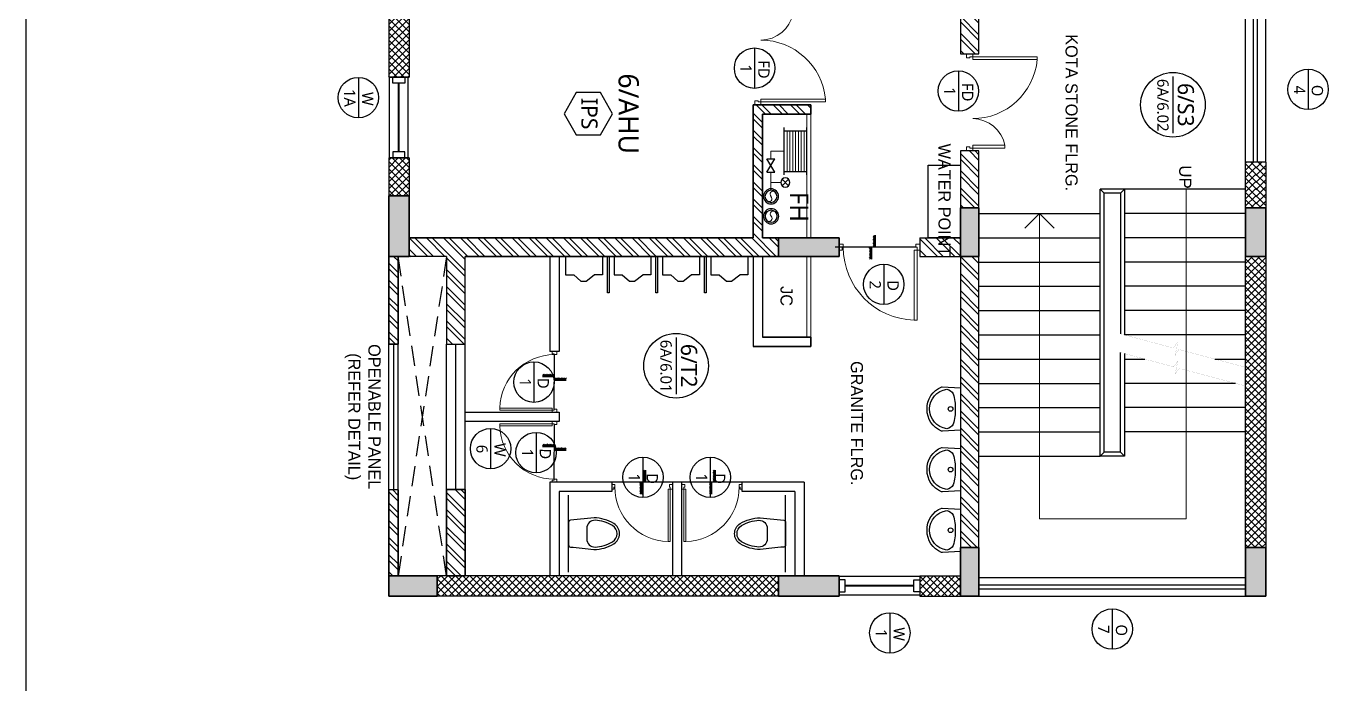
# Model space of a CAD drawing. Header units: millimetres. Extents: x -1127141 to 1597693, y -1835560 to -399335.
# Drawn here: x 1127190 to 1143341, y -542725 to -534591 of the extents above; entities that cross this region are included whole.
import ezdxf
from ezdxf.enums import TextEntityAlignment as Align

# ---------------------------------------------------------------- set-up
doc = ezdxf.new("R2010")
doc.units = ezdxf.units.MM
doc.header["$MEASUREMENT"] = 0
doc.linetypes.add('ACAD_ISO05W100', pattern=[36, 24, -3, 0, -3, 0, -3, 0, -3])
doc.linetypes.add('HIDDEN', pattern=[0.375, 0.25, -0.125])
for name, color, linetype in [('A-Anno Tags', 6, 'Continuous'), ('A-Elevation', 4, 'Continuous'), ('A-Sanitory', 181, 'Continuous'), ('A-Steps', 3, 'Continuous'), ('A-Wall Patt', 8, 'Continuous'), ('A-Window', 4, 'Continuous'), ('Anno_Frames', 7, 'Continuous'), ('Anno_Labels', 7, 'Continuous'), ('COLUMN', 5, 'Continuous'), ('elel', 6, 'Continuous'), ('S-Conc Patt', 9, 'Continuous')]:
    doc.layers.add(name, color=color, linetype=linetype)
for name, color, linetype, lineweight in [('A-Detail Lines', 8, 'Continuous', 25), ('A-Door', 4, 'Continuous', 9), ('A-Wall Sec', 1, 'Continuous', 30), ('A-WIN', 5, 'Continuous', 25), ('Ann_TitleBlock 2', 5, 'Continuous', 25), ('Anno_Tittleblock', 5, 'Continuous', 13), ('column hatch', 12, 'Continuous', 5), ('S-Concrete', 40, 'Continuous', 30), ('STAIR', 3, 'Continuous', 9), ('text', 7, 'Continuous', 9), ('Wall HATCH', 8, 'Continuous', 15)]:
    doc.layers.add(name, color=color, linetype=linetype, lineweight=lineweight)
doc.styles.add('IIITD @ 100', font='trebuc.ttf', dxfattribs={"height": 210})
doc.styles.get("Standard").update_dxf_attribs({"font": 'trebuc.ttf'})
doc.styles.add('TITLE', font='swissel.ttf', dxfattribs={"height": 4.3})

# ---------------------------------------------------------------- blocks, each defined once
blk = doc.blocks.new('*U29')
at = {"layer": 'A-Anno Tags'}
blk.add_lwpolyline([(-250, 0), (250, 0)], dxfattribs=at)
blk.add_circle((0, 0), 250, dxfattribs=at)
at = {"layer": 'Anno_Frames', "color": 7}
for tag, rotation, p in [('ENTITY', 359.7608, (15, 185)), ('ENTITYNO', 0.1757, (4, -36))]:
    blk.add_attdef(tag, text='', height=140, rotation=rotation, dxfattribs=at).set_placement(p, align=Align.TOP_CENTER)
blk = doc.blocks.new('Room Tag with Finish')
blk.add_lwpolyline([(0, 0), (-2.6, -1.5), (-2.6, -4.5), (0, -6), (2.6, -4.5), (2.6, -1.5)], close=True)
at = {"layer": 'Anno_Frames'}
blk.add_attdef('ROOM_NAME', text='', height=2.5, dxfattribs=at).set_placement((0, 0), align=Align.BOTTOM_CENTER)
blk.add_attdef('FF', text='', height=2, dxfattribs=at).set_placement((0, -1.85), align=Align.TOP_CENTER)
blk = doc.blocks.new('Toil Hostel1')
at = {"color": 0, "linetype": 'ByBlock'}
blk.add_lwpolyline([(115, -427), (115, 523)], dxfattribs=at)
for points in [[(430, 243), (137, 213, 0.384412), (115, 188), (115, -92, 0.383904), (137, -117, 0.001434), (429, -147, 0.140641), (675, -77, 0.259738), (745, 48, 0.259738), (675, 173, 0.139471)], [(340, 113), (340, -17, 0.422961), (443, -117, 0.13189), (659, -52, 0.259738), (715, 48, 0.259738), (659, 148, 0.13189), (443, 213, 0.422961)]]:
    blk.add_lwpolyline(points, format="xyb", close=True, dxfattribs=at)
blk.add_arc((431, -122), 25, 264.2811, 270.16, dxfattribs=at)
blk = doc.blocks.new('Door 1200')
at = {"layer": 'A-Door', "color": 5, "lineweight": 18}
for p, q in [((524084, 16182), (524084, 16132)), ((524084, 16182), (524159, 16182)), ((524159, 16182), (524159, 16147)), ((524084, 16132), (524124, 16132)), ((524124, 16147), (524124, 16132)), ((524159, 16147), (524124, 16147)), ((524159, 16147), (524557, 16147)), ((524159, 16112), (524159, 16147)), ((524159, 16112), (524557, 16112)), ((524557, 16147), (524557, 16112)), ((524084, 15032), (524124, 15032)), ((524084, 14982), (524084, 15032)), ((524124, 15017), (524124, 15032)), ((524159, 15052), (524159, 15017)), ((524159, 15052), (524958, 15052)), ((524958, 15017), (524958, 15052)), ((524084, 14982), (524159, 14982)), ((524159, 15017), (524124, 15017)), ((524159, 14982), (524159, 15017)), ((524159, 15017), (524958, 15017))]:
    blk.add_line(p, q, dxfattribs=at)
at = {"layer": 'A-Door', "lineweight": 18}
for centre, radius, start, end in [((524155, 16193), 411, 270.5695, 348.692), ((524157, 14978), 804, 5.3147, 89.8716)]:
    blk.add_arc(centre, radius, start, end, dxfattribs=at)
blk = doc.blocks.new('ABL_Door_S - 1000 x 2100-11-3 Second Floor Lvl')
at = {"layer": 'A-Door', "color": 5}
for p, q in [((-500, 38), (-450, 38)), ((-500, -38), (-500, 38)), ((-450, 38), (-450, -3)), ((450, 38), (450, -3)), ((500, 38), (450, 38)), ((500, -38), (500, 38)), ((-500, -38), (-465, -38)), ((-465, -3), (-450, -3)), ((-465, -38), (-465, -3)), ((-430, -38), (-465, -38)), ((465, -3), (450, -3)), ((465, -38), (465, -3)), ((500, -38), (465, -38))]:
    blk.add_line(p, q, dxfattribs=at)
at = {"layer": 'A-Door', "color": 5, "lineweight": 18}
for p, q in [((-465, -38), (-465, -903)), ((-430, -38), (-430, -903)), ((-430, -903), (-465, -903))]:
    blk.add_line(p, q, dxfattribs=at)
at = {"layer": 'A-Door'}
blk.add_arc((-450, -2), 900, 271.2981, 359.9894, dxfattribs=at)
blk = doc.blocks.new('Win 1250')
at = {"layer": 'A-Window', "color": 2, "lineweight": 40}
blk.add_line((510529, 21610), (511379, 21610), dxfattribs=at)
at = {"layer": 'A-Window'}
for points in [[(510454, 21725), (511454, 21725)], [(510454, 21535), (510529, 21535), (510529, 21685), (510454, 21685)], [(511454, 21535), (511379, 21535), (511379, 21685), (511454, 21685)], [(510454, 21495), (511454, 21495)]]:
    blk.add_lwpolyline(points, dxfattribs=at)
blk = doc.blocks.new('basin13_pl')
for points in [[(-412, -2, -0.32431), (-229, 275, -0.074195), (-226, 276), (0, 262), (0, -262), (-223, -275, -0.082611), (-232, -273, -0.313325), (-412, -2)], [(-382, 1, -0.373947), (-169, 245, -0.252869), (-89, 186, -0.078211), (-63, 1, -0.070813), (-89, -186, -0.2542), (-169, -244, -0.371653), (-382, 1)]]:
    blk.add_lwpolyline(points, format="xyb", close=True)
at = {"lineweight": -2}
blk.add_circle((-122, 1), 28.8, dxfattribs=at)
blk = doc.blocks.new('Door Tag')
blk.add_line((-3.5, 0), (3.5, 0))
blk.add_circle((0, 0), 4)
blk.add_attdef('DW_NAME', text='', height=2).set_placement((0, 0), align=Align.BOTTOM_CENTER)
blk.add_attdef('SHEET_NO', text='', height=1.4).set_placement((0.05, -0.54), align=Align.TOP_CENTER)
blk = doc.blocks.new('staircase 1 int')
at = {"layer": 'A-Elevation'}
for p, q in [((1232432, -34455), (1234232, -34455)), ((1232432, -34455), (1232432, -34755)), ((1232482, -34505), (1232432, -34455)), ((1232482, -34505), (1234219, -34505)), ((1232482, -34505), (1232482, -34705)), ((1235682, -34505), (1234450, -34505)), ((1234464, -34455), (1235732, -34455)), ((1235682, -34505), (1235732, -34455)), ((1235682, -34505), (1235682, -34705)), ((1235732, -34455), (1235732, -34755)), ((1232482, -34705), (1232432, -34755)), ((1235682, -34705), (1232482, -34705)), ((1235682, -34705), (1235732, -34755)), ((1235732, -34755), (1232432, -34755))]:
    blk.add_line(p, q, dxfattribs=at)
at = {"layer": 'A-Steps'}
for p, q in [((1232432, -32955), (1232432, -34455)), ((1232732, -32955), (1232732, -34455)), ((1233032, -32955), (1233032, -34455)), ((1233332, -32955), (1233332, -34455)), ((1233632, -32955), (1233632, -34455)), ((1233932, -32955), (1233932, -34455)), ((1234232, -32955), (1234232, -34455)), ((1234532, -33336), (1234532, -32955)), ((1234832, -33079), (1234832, -34455)), ((1235132, -32955), (1235132, -34455)), ((1235432, -32955), (1235432, -34455)), ((1234532, -34455), (1234532, -34202)), ((1234832, -34282), (1234832, -34455)), ((1232732, -36255), (1232732, -34755)), ((1233032, -36255), (1233032, -34755)), ((1233332, -36255), (1233332, -34755)), ((1233632, -36255), (1233632, -34755)), ((1233932, -36255), (1233932, -34755)), ((1234232, -36255), (1234232, -34755)), ((1234532, -36255), (1234532, -34755)), ((1234832, -36255), (1234832, -34755)), ((1235132, -36255), (1235132, -34755)), ((1235432, -36255), (1235432, -34755)), ((1235732, -36255), (1235732, -34755))]:
    blk.add_line(p, q, dxfattribs=at)
at = {"layer": 'STAIR', "color": 5, "const_width": 1}
for points in [[(1234660, -32855), (1234414, -33779), (1234486, -33828), (1234316, -33791), (1234396, -33846), (1234219, -34505)], [(1234892, -32855), (1234646, -33779), (1234717, -33828), (1234548, -33791), (1234628, -33846), (1234450, -34505)]]:
    blk.add_lwpolyline(points, dxfattribs=at)
at = {"layer": 'text'}
for p, q in [((1232432, -33691), (1236507, -33691)), ((1236507, -35505), (1236507, -33691)), ((1232732, -35505), (1232912, -35325)), ((1232732, -35505), (1236507, -35505)), ((1232732, -35505), (1232912, -35686))]:
    blk.add_line(p, q, dxfattribs=at)
at = {"layer": 'text', "linetype": 'Continuous', "insert": (1232135, -33627), "char_height": 150, "width": 369.41, "attachment_point": 1}
blk.add_mtext('{\\fArial|b0|i0|c0|p34;UP}', dxfattribs=at)
blk = doc.blocks.new('f h')
at = {"layer": 'A-WIN'}
for p, q in [((1010874, -78570), (1010972, -78570)), ((1010874, -78570), (1010972, -78734)), ((1010972, -78570), (1010874, -78734)), ((1011088, -78536), (1011088, -79120)), ((1011088, -78575), (1011368, -78575)), ((1011368, -78536), (1011368, -79120)), ((1010874, -78734), (1010972, -78734)), ((1011088, -79081), (1011368, -79081))]:
    blk.add_line(p, q, dxfattribs=at)
at = {"layer": 'A-WIN', "ltscale": 50}
for centre, radius in [((1010925, -78023), 93.8), ((1010925, -78023), 75), ((1010924, -78269), 93.8), ((1010924, -78269), 75)]:
    blk.add_circle(centre, radius, dxfattribs=at)
at = {"layer": 'A-WIN'}
blk.add_circle((1011100, -78441), 56.6, dxfattribs=at)
at = {"layer": 'Wall HATCH'}
for p, q in [((1010923, -78570), (1010923, -78344)), ((1010923, -78441), (1011044, -78441)), ((1011140, -78401), (1011060, -78481)), ((1011140, -78481), (1011060, -78401)), ((1011123, -78575), (1011123, -79081)), ((1011158, -78575), (1011158, -79081)), ((1011193, -78575), (1011193, -79081)), ((1011228, -78575), (1011228, -79081)), ((1011263, -78575), (1011263, -79081)), ((1011298, -78575), (1011298, -79081)), ((1011333, -78575), (1011333, -79081)), ((1010923, -78828), (1010923, -78734)), ((1011088, -78828), (1010923, -78828))]:
    blk.add_line(p, q, dxfattribs=at)
at = {"layer": 'Wall HATCH', "ltscale": 50}
for centre in [(1010899, -77997), (1010897, -78242)]:
    blk.add_arc(centre, 37.5, 314.6267, 134.6267, dxfattribs=at)
at = {"layer": 'Wall HATCH'}
for centre in [(1010952, -78050), (1010950, -78296)]:
    blk.add_arc(centre, 37.5, 134.6267, 314.6267, dxfattribs=at)
blk = doc.blocks.new('urinal1')
at = {"layer": 'A-Sanitory'}
for p, q in [((0, 228.6), (228.6, 228.6)), ((0, 228.6), (0, -228.6)), ((228.6, 228.6), (228.6, 127)), ((304.8, 25.4), (228.6, 127)), ((304.8, -38.1), (304.8, 25.4)), ((228.6, -127), (304.8, -38.1)), ((228.6, -228.6), (228.6, -127)), ((0, -228.6), (228.6, -228.6))]:
    blk.add_line(p, q, dxfattribs=at)
blk = doc.blocks.new('DROP')
at = {"layer": 'A-Detail Lines'}
h = blk.add_hatch(dxfattribs=at)
h.set_pattern_fill('ANSI31', color=256, scale=100, angle=-90, style=0)
h.set_pattern_definition([(45, (-30796.783, -8736.205), (8.838835, -8.838835), [])])
h.paths.add_polyline_path([(-46, 0), (-46, -147), (-75, -147), (-75, 0)])
h.paths.add_polyline_path([(0, 147), (0, 0), (-30, 0), (-30, 147)])
for p, q in [((-46, -147), (-46, 0)), ((0, 0), (0, 148))]:
    blk.add_line(p, q, dxfattribs=at)
blk = doc.blocks.new('TRHE4TYH45YH6E356')
at = {"layer": 'A-Wall Patt'}
h = blk.add_hatch(dxfattribs=at)
h.set_pattern_fill('ANSI37', color=256, scale=500, angle=90, style=0)
h.set_pattern_definition([(45, (-6e-11, 2e-10), (-44.194174, 44.194174), []), (135, (-6e-11, 2e-10), (-44.194174, -44.194174), [])])
h.paths.add_polyline_path([(655980, -23561), (655415, -23561), (655415, -23684), (655980, -23684)])
h = blk.add_hatch(dxfattribs=at)
h.set_pattern_fill('ANSI37', color=256, scale=500, angle=90, style=0)
h.set_pattern_definition([(45, (655702.83, -23647.553), (-44.194, 44.194), []), (135, (655702.83, -23647.553), (-44.194, -44.194), [])])
h.paths.add_polyline_path([(655980, -23684), (655415, -23684), (655415, -23811), (655980, -23811)])
at = {"layer": 'A-Elevation'}
for p, q in [((655415, -23561), (653540, -23561)), ((655415, -23811), (653540, -23811))]:
    blk.add_line(p, q, dxfattribs=at)
for points in [[(660550, -27111), (660550, -23811)], [(660780, -27111), (660780, -23811)]]:
    blk.add_lwpolyline(points, dxfattribs=at)
at = {"layer": 'A-Wall Sec'}
for p, q in [((655415, -23561), (655415, -23811)), ((655415, -23561), (655980, -23561)), ((655980, -23811), (655415, -23811))]:
    blk.add_line(p, q, dxfattribs=at)
at = {"layer": 'elel'}
for p, q in [((655415, -23661), (653615, -23661)), ((655415, -23711), (653615, -23711))]:
    blk.add_line(p, q, dxfattribs=at)
for points in [[(660640, -27111), (660640, -23811)], [(660690, -27111), (660690, -23811)]]:
    blk.add_lwpolyline(points, dxfattribs=at)
at = {"layer": 'Anno_Frames'}
for p, values in [((654515, -23037), {'ENTITY': 'O', 'ENTITYNO': '4'}), ((661188, -25461), {'ENTITY': 'O', 'ENTITYNO': '7'})]:
    blk.add_blockref('*U29', p, dxfattribs=at).add_auto_attribs(values)
blk = doc.blocks.new('tadantadan')
at = {"layer": 'S-Conc Patt'}
h = blk.add_hatch(color=256, dxfattribs=at)
h.paths.add_polyline_path([(126629, 40497), (127365, 40640), (127413, 40395), (126677, 40252)])
h.paths.add_polyline_path([(110961, 37195), (110914, 37441), (111935, 37639), (111982, 37394)])
h.paths.add_polyline_path([(123624, 39657), (123577, 39902), (124598, 40101), (124645, 39855)])
h.paths.add_polyline_path([(120459, 39041), (120411, 39287), (121432, 39485), (121480, 39240)])
h.paths.add_polyline_path([(117293, 38426), (117245, 38671), (118266, 38870), (118314, 38624)])
h.paths.add_polyline_path([(114127, 37811), (114079, 38056), (115100, 38255), (115148, 38009)])
h.paths.add_polyline_path([(122039, 47814), (121991, 48059), (123012, 48258), (123060, 48012)])
h.paths.add_polyline_path([(118873, 47198), (118825, 47444), (119846, 47642), (119894, 47397)])
h.paths.add_polyline_path([(115707, 46585), (115659, 46831), (116680, 47029), (116728, 46784)])
h.paths.add_polyline_path([(106210, 44739), (106162, 44984), (107183, 45183), (107231, 44938)])
h.paths.add_polyline_path([(109375, 45354), (109328, 45600), (110349, 45798), (110396, 45553)])
h.paths.add_polyline_path([(112541, 45970), (112493, 46215), (113514, 46414), (113562, 46168)])
h.paths.add_polyline_path([(120664, 42678), (120707, 42452), (119971, 42309), (119927, 42535)])
h.paths.add_polyline_path([(120334, 44375), (120377, 44150), (119641, 44007), (119597, 44232)])
h.paths.add_polyline_path([(114332, 41447), (114376, 41221), (113640, 41078), (113596, 41304)])
h.paths.add_polyline_path([(114002, 43145), (114046, 42919), (113310, 42776), (113266, 43002)])
h.paths.add_polyline_path([(107979, 40212), (108023, 39987), (107287, 39843), (107243, 40069)])
h.paths.add_polyline_path([(107650, 41910), (107693, 41684), (106957, 41541), (106913, 41767)])
h.paths.add_polyline_path([(130940, 42954), (130797, 43690), (131042, 43738), (131185, 43002)])
h.paths.add_polyline_path([(104022, 33475), (103273, 33475), (103273, 33725), (104022, 33725)])
h.paths.add_polyline_path([(100927, 33475), (100177, 33475), (100177, 33725), (100927, 33725)])
h.paths.add_polyline_path([(97892, 33475), (97142, 33475), (97142, 33725), (97892, 33725)])
h.paths.add_polyline_path([(126853, 43880), (126264, 43766), (126308, 43540), (126897, 43654)])
h.paths.add_polyline_path([(130345, 46012), (130202, 46748), (130448, 46795), (130591, 46059)])
h.paths.add_polyline_path([(129606, 49815), (129463, 50551), (129708, 50599), (129851, 49862)])
h.paths.add_polyline_path([(125252, 49732), (125694, 49818), (125737, 49592), (125296, 49506)])
h.paths.add_polyline_path([(125842, 47270), (125756, 47712), (125982, 47756), (126068, 47314)])
h.paths.add_polyline_path([(127586, 49727), (127500, 50169), (127725, 50213), (127811, 49771)])
h.paths.add_polyline_path([(128368, 45703), (128282, 46145), (128508, 46189), (128594, 45747)])
h.paths.add_polyline_path([(128187, 47838), (127745, 47752), (127702, 47978), (128143, 48064)])
h.paths.add_polyline_path([(126368, 45770), (126454, 45328), (126228, 45284), (126143, 45726)])
h.paths.add_polyline_path([(101872, 46634), (101136, 46491), (101088, 46737), (101824, 46880)])
h.paths.add_polyline_path([(104042, 40974), (103927, 41563), (104153, 41607), (104267, 41018)])
h.paths.add_polyline_path([(103341, 39076), (102605, 38933), (102561, 39158), (103297, 39301)])
h.paths.add_polyline_path([(103921, 45525), (103185, 45382), (103137, 45627), (103874, 45770)])
h.paths.add_polyline_path([(103011, 40774), (102275, 40631), (102227, 40876), (102963, 41019)])
h.paths.add_polyline_path([(104019, 35586), (103283, 35443), (103235, 35688), (103972, 35831)])
h.paths.add_polyline_path([(103639, 46978), (102902, 46835), (102855, 47080), (103591, 47223)])
h.paths.add_polyline_path([(98329, 45946), (97593, 45803), (97546, 46048), (98282, 46191)])
h.paths.add_polyline_path([(99472, 40086), (98736, 39943), (98688, 40188), (99424, 40331)])
h.paths.add_polyline_path([(108702, 36496), (107892, 36339), (107844, 36584), (108654, 36742)])
h.paths.add_polyline_path([(97392, 39936), (97392, 39289), (97142, 39289), (97142, 39889)])
h.paths.add_polyline_path([(119208, 6285), (118458, 6285), (118458, 6535), (119208, 6535)])
h.paths.add_polyline_path([(119208, 11565), (118458, 11565), (118458, 11795), (119208, 11795)])
h.paths.add_polyline_path([(119208, 15095), (118458, 15095), (118458, 15345), (119208, 15345)])
h.paths.add_polyline_path([(119208, 9835), (118458, 9835), (118458, 10065), (119208, 10065)])
h.paths.add_polyline_path([(113948, 6285), (113198, 6285), (113198, 6535), (113948, 6535)])
h.paths.add_polyline_path([(113948, 11565), (113198, 11565), (113198, 11795), (113948, 11795)])
h.paths.add_polyline_path([(113948, 15095), (113198, 15095), (113198, 15345), (113948, 15345)])
h.paths.add_polyline_path([(113948, 9835), (113198, 9835), (113198, 10065), (113948, 10065)])
h.paths.add_polyline_path([(108688, 11565), (107938, 11565), (107938, 11795), (108688, 11795)])
h.paths.add_polyline_path([(103843, 17365), (103093, 17365), (103093, 17115), (103843, 17115)])
h.paths.add_polyline_path([(100177, 17365), (100927, 17365), (100927, 17115), (100177, 17115)])
h.paths.add_polyline_path([(97142, 17365), (97892, 17365), (97892, 17115), (97142, 17115)])
h.paths.add_polyline_path([(128593, 15095), (127993, 15095), (127993, 15345), (128593, 15345)])
h.paths.add_polyline_path([(103918, 15345), (103168, 15345), (103168, 15095), (103918, 15095)])
h.paths.add_polyline_path([(108688, 15095), (107938, 15095), (107938, 15345), (108688, 15345)])
h.paths.add_polyline_path([(124393, 15095), (123793, 15095), (123793, 15345), (124393, 15345)])
h.paths.add_polyline_path([(127993, 11795), (128593, 11795), (128593, 11565), (127993, 11565)])
h.paths.add_polyline_path([(124393, 11565), (123793, 11565), (123793, 11795), (124393, 11795)])
h.paths.add_polyline_path([(105718, 5325), (104968, 5325), (104968, 5575), (105718, 5575)])
h.paths.add_polyline_path([(97392, 9815), (97392, 10565), (97142, 10565), (97142, 9815)])
h.paths.add_polyline_path([(100313, 9815), (99563, 9815), (99563, 10065), (100313, 10065)])
h.paths.add_polyline_path([(105718, 3845), (104968, 3845), (104968, 4095), (105718, 4095)])
h.paths.add_polyline_path([(103918, 3845), (103168, 3845), (103168, 4095), (103918, 4095)])
h.paths.add_polyline_path([(103918, 9815), (103168, 9815), (103168, 10065), (103918, 10065)])
h.paths.add_polyline_path([(103918, 11565), (103168, 11565), (103168, 11795), (103918, 11795)])
h.paths.add_polyline_path([(104968, 9465), (104968, 10065), (105198, 10065), (105198, 9465)])
h.paths.add_polyline_path([(126158, 9615), (126158, 10065), (126388, 10065), (126388, 9615)])
h.paths.add_polyline_path([(123873, 10065), (124323, 10065), (124323, 9835), (123873, 9835)])
h.paths.add_polyline_path([(126158, 5575), (126158, 6025), (126388, 6025), (126388, 5575)])
h.paths.add_polyline_path([(123978, 5575), (123978, 6025), (124208, 6025), (124208, 5575)])
h.paths.add_polyline_path([(126388, 7705), (125938, 7705), (125938, 7935), (126388, 7935)])
h.paths.add_polyline_path([(123978, 7595), (123978, 8045), (124208, 8045), (124208, 7595)])
h.paths.add_polyline_path([(128178, 9465), (128178, 10065), (128408, 10065), (128408, 9465)])
h.paths.add_polyline_path([(108428, 5325), (108428, 6075), (108178, 6075), (108178, 5325)])
h.paths.add_polyline_path([(128158, 5575), (128158, 6175), (128408, 6175), (128408, 5575)])
h.paths.add_polyline_path([(100313, 3845), (99563, 3845), (99563, 4095), (100313, 4095)])
h.paths.add_polyline_path([(108408, 10065), (108408, 9315), (108178, 9315), (108178, 10065)])
edge = h.paths.add_edge_path()
edge.add_line((133928, 6285), (133178, 6285))
edge.add_line((133178, 6535), (133928, 6535))
edge.add_line((133178, 6285), (133178, 6535))
edge.add_line((133928, 11565), (133178, 11565))
edge.add_line((133178, 11795), (133928, 11795))
edge.add_line((133178, 11565), (133178, 11795))
edge.add_line((133928, 15095), (133178, 15095))
edge.add_line((133178, 15345), (133928, 15345))
edge.add_line((133178, 15095), (133178, 15345))
edge.add_line((133928, 9835), (133178, 9835))
edge.add_line((133178, 10065), (133928, 10065))
edge.add_line((133178, 9835), (133178, 10065))
h.paths.add_polyline_path([(144448, 11565), (143698, 11565), (143698, 11795), (144448, 11795)])
h.paths.add_polyline_path([(144448, 15095), (143698, 15095), (143698, 15345), (144448, 15345)])
h.paths.add_polyline_path([(144208, 10065), (144208, 9315), (143978, 9315), (143978, 10065)])
h.paths.add_polyline_path([(139188, 6285), (138438, 6285), (138438, 6535), (139188, 6535)])
h.paths.add_polyline_path([(139188, 11565), (138438, 11565), (138438, 11795), (139188, 11795)])
h.paths.add_polyline_path([(139188, 15095), (138438, 15095), (138438, 15345), (139188, 15345)])
h.paths.add_polyline_path([(139188, 9835), (138438, 9835), (138438, 10065), (139188, 10065)])
h.paths.add_polyline_path([(133928, 6285), (133178, 6285), (133178, 6535), (133928, 6535)])
h.paths.add_polyline_path([(133928, 11565), (133178, 11565), (133178, 11795), (133928, 11795)], flags=17)
h.paths.add_polyline_path([(133928, 15095), (133178, 15095), (133178, 15345), (133928, 15345)], flags=17)
h.paths.add_polyline_path([(133928, 9835), (133178, 9835), (133178, 10065), (133928, 10065)], flags=17)
h.paths.add_polyline_path([(151613, 4490), (151613, 5090), (151363, 5090), (151363, 4490)])
h.paths.add_polyline_path([(151613, 15095), (151013, 15095), (151013, 15345), (151613, 15345)])
h.paths.add_polyline_path([(147413, 15095), (146813, 15095), (146813, 15345), (147413, 15345)])
h.paths.add_polyline_path([(151613, 11565), (151013, 11565), (151013, 11795), (151613, 11795)])
h.paths.add_polyline_path([(147413, 11565), (146813, 11565), (146813, 11795), (147413, 11795)])
h.paths.add_polyline_path([(151613, 9315), (151613, 10065), (151363, 10065), (151363, 9315)])
h.paths.add_polyline_path([(146663, 4490), (147413, 4490), (147413, 4740), (146663, 4740)])
h.paths.add_polyline_path([(147413, 9315), (147413, 10065), (147183, 10065), (147183, 9315)])
h.paths.add_polyline_path([(143958, 4490), (143958, 5240), (144208, 5240), (144208, 4490)])
at = {"layer": 'S-Concrete', "lineweight": 35}
for p, q in [((146813, 15095), (146813, 15345)), ((146813, 15345), (147413, 15345)), ((147413, 15345), (147413, 15095)), ((151013, 15095), (151013, 15345)), ((151013, 15345), (151613, 15345)), ((151613, 15345), (151613, 15095)), ((147413, 15095), (146813, 15095)), ((151613, 15095), (151013, 15095)), ((146813, 11565), (146813, 11795)), ((146813, 11795), (147413, 11795)), ((147413, 11795), (147413, 11565)), ((151013, 11565), (151013, 11795)), ((151013, 11795), (151613, 11795)), ((151613, 11795), (151613, 11565)), ((147413, 11565), (146813, 11565)), ((151613, 11565), (151013, 11565)), ((147413, 10065), (147183, 10065)), ((147183, 10065), (147183, 9315)), ((147413, 9315), (147413, 10065)), ((151613, 10065), (151363, 10065)), ((151363, 10065), (151363, 9315)), ((151613, 9315), (151613, 10065)), ((147183, 9315), (147413, 9315)), ((151363, 9315), (151613, 9315)), ((151613, 5090), (151363, 5090)), ((151363, 5090), (151363, 4490)), ((151613, 4490), (151613, 5090)), ((147413, 4740), (146663, 4740)), ((146663, 4740), (146663, 4490)), ((147413, 4490), (147413, 4740)), ((146663, 4490), (147413, 4490)), ((151363, 4490), (151613, 4490))]:
    blk.add_line(p, q, dxfattribs=at)
blk = doc.blocks.new('SERVICE DOOOOR')
at = {"layer": 'A-Wall Patt'}
h = blk.add_hatch(dxfattribs=at)
h.set_pattern_fill('ANSI32', color=256, scale=400, angle=90, style=0)
h.set_pattern_definition([(45, (62526.28, 283755.87), (-106.066, 106.066), []), (45, (62597, 283755.87), (-106.066, 106.066), [])])
h.paths.add_polyline_path([(63129, 283818), (62064, 283818), (62064, 283703), (63129, 283703)])
h.paths.add_polyline_path([(60264, 283818), (59179, 283818), (59179, 283703), (60264, 283703)])
h.paths.add_polyline_path([(59064, 288528), (58949, 288528), (58949, 288328), (57419, 288328), (57419, 288928), (57304, 288928), (57304, 288213), (58949, 288213), (58949, 285623), (59064, 285623)])
h.paths.add_polyline_path([(59179, 288528), (59064, 288528), (59064, 285623), (59179, 285623)])
h.paths.add_polyline_path([(59179, 285623), (59064, 285623), (59064, 283953), (59179, 283953), (59179, 284418), (59179, 284418), (60264, 284418), (60264, 284648), (59179, 284648)])
h.paths.add_polyline_path([(59064, 285623), (58949, 285623), (58949, 283953), (59064, 283953)])
h.paths.add_polyline_path([(63129, 284648), (62064, 284648), (62064, 284418), (63129, 284418)])
at = {"layer": 'A-Elevation'}
for p, q in [((61222, 284648), (60264, 284648)), ((62064, 284648), (61222, 284648)), ((61222, 284533), (60264, 284533)), ((62064, 284533), (61222, 284533)), ((61222, 284418), (60264, 284418)), ((62064, 284418), (61222, 284418))]:
    blk.add_line(p, q, dxfattribs=at)
at = {"layer": 'A-Wall Sec'}
for p, q in [((60264, 284648), (59179, 284648)), ((60264, 284418), (60264, 284648)), ((59179, 284418), (60264, 284418))]:
    blk.add_line(p, q, dxfattribs=at)
blk.add_lwpolyline([(61222, 284648), (61107, 284648), (61107, 285813), (61222, 285813)], close=True, dxfattribs=at)
at = {"layer": 'A-Wall Sec', "lineweight": 35}
blk.add_lwpolyline([(63129, 284648), (63129, 284418), (62064, 284418), (62064, 284648)], close=True, dxfattribs=at)
at = {"layer": 'Anno_Frames'}
blk.add_blockref('*U29', (61557, 284963), dxfattribs=at).add_auto_attribs({'ENTITY': 'W', 'ENTITYNO': '6'})
blk = doc.blocks.new('column 2.04')
at = {"layer": 'S-Conc Patt'}
h = blk.add_hatch(color=256, dxfattribs=at)
h.paths.add_polyline_path([(552592, -205173), (553328, -205030), (553376, -205276), (552640, -205419)])
h.paths.add_polyline_path([(536924, -208475), (536877, -208230), (537898, -208032), (537945, -208277)])
h.paths.add_polyline_path([(549587, -206014), (549540, -205769), (550561, -205570), (550608, -205816)])
h.paths.add_polyline_path([(546422, -206629), (546374, -206384), (547395, -206185), (547443, -206431)])
h.paths.add_polyline_path([(543256, -207245), (543208, -206999), (544229, -206801), (544277, -207046)])
h.paths.add_polyline_path([(540090, -207860), (540042, -207615), (541063, -207416), (541111, -207662)])
h.paths.add_polyline_path([(548002, -197857), (547954, -197611), (548975, -197413), (549023, -197658)])
h.paths.add_polyline_path([(544836, -198472), (544788, -198227), (545809, -198028), (545857, -198274)])
h.paths.add_polyline_path([(541670, -199086), (541622, -198840), (542643, -198642), (542691, -198887)])
h.paths.add_polyline_path([(532173, -200932), (532125, -200686), (533146, -200488), (533194, -200733)])
h.paths.add_polyline_path([(535338, -200316), (535291, -200071), (536312, -199872), (536359, -200118)])
h.paths.add_polyline_path([(538504, -199701), (538456, -199455), (539477, -199257), (539525, -199502)])
h.paths.add_polyline_path([(546627, -202993), (546670, -203219), (545934, -203362), (545890, -203136)])
h.paths.add_polyline_path([(546297, -201295), (546340, -201521), (545604, -201664), (545560, -201438)])
h.paths.add_polyline_path([(540295, -204224), (540339, -204449), (539603, -204592), (539559, -204367)])
h.paths.add_polyline_path([(539965, -202526), (540009, -202752), (539273, -202895), (539229, -202669)])
h.paths.add_polyline_path([(533943, -205458), (533986, -205684), (533250, -205827), (533206, -205601)])
h.paths.add_polyline_path([(533613, -203761), (533656, -203987), (532920, -204130), (532876, -203904)])
h.paths.add_polyline_path([(556903, -202717), (556760, -201981), (557005, -201933), (557148, -202669)])
h.paths.add_polyline_path([(529985, -212195), (529236, -212195), (529236, -211945), (529985, -211945)])
h.paths.add_polyline_path([(526890, -212195), (526140, -212195), (526140, -211945), (526890, -211945)])
h.paths.add_polyline_path([(523855, -212195), (523105, -212195), (523105, -211945), (523855, -211945)])
h.paths.add_polyline_path([(552816, -201790), (552227, -201905), (552271, -202131), (552860, -202016)])
h.paths.add_polyline_path([(556308, -199659), (556165, -198923), (556411, -198875), (556554, -199611)])
h.paths.add_polyline_path([(555569, -195856), (555426, -195120), (555671, -195072), (555815, -195808)])
h.paths.add_polyline_path([(551215, -195938), (551657, -195853), (551700, -196078), (551259, -196164)])
h.paths.add_polyline_path([(551805, -198400), (551719, -197959), (551945, -197915), (552031, -198356)])
h.paths.add_polyline_path([(553549, -195943), (553463, -195501), (553689, -195458), (553774, -195899)])
h.paths.add_polyline_path([(554331, -199967), (554245, -199525), (554471, -199482), (554557, -199923)])
h.paths.add_polyline_path([(554150, -197832), (553709, -197918), (553665, -197692), (554106, -197607)])
h.paths.add_polyline_path([(552331, -199901), (552417, -200343), (552191, -200387), (552106, -199945)])
h.paths.add_polyline_path([(527835, -199036), (527099, -199179), (527051, -198934), (527787, -198791)])
h.paths.add_polyline_path([(530005, -204696), (529890, -204107), (530116, -204064), (530230, -204653)])
h.paths.add_polyline_path([(529304, -206595), (528568, -206738), (528524, -206512), (529260, -206369)])
h.paths.add_polyline_path([(529884, -200146), (529148, -200289), (529100, -200043), (529837, -199900)])
h.paths.add_polyline_path([(528920, -212495), (528320, -212495), (528320, -212245), (528920, -212245)])
h.paths.add_polyline_path([(523855, -212495), (523105, -212495), (523105, -212245), (523855, -212245)])
h.paths.add_polyline_path([(531575, -212245), (532175, -212245), (532175, -212495), (531575, -212495)])
h.paths.add_polyline_path([(526890, -212495), (526140, -212495), (526140, -212245), (526890, -212245)])
h.paths.add_polyline_path([(528974, -204897), (528238, -205040), (528190, -204794), (528926, -204651)])
h.paths.add_polyline_path([(529982, -210085), (529246, -210228), (529198, -209982), (529935, -209839)])
h.paths.add_polyline_path([(529602, -198693), (528865, -198836), (528818, -198590), (529554, -198447)])
h.paths.add_polyline_path([(524292, -199725), (523556, -199868), (523509, -199622), (524245, -199479)])
h.paths.add_polyline_path([(525435, -205585), (524699, -205728), (524651, -205482), (525387, -205339)])
h.paths.add_polyline_path([(534665, -209174), (533855, -209332), (533807, -209086), (534617, -208929)])
h.paths.add_polyline_path([(523355, -205734), (523355, -206382), (523105, -206382), (523105, -205782)])
h.paths.add_polyline_path([(545171, -239386), (544421, -239386), (544421, -239136), (545171, -239136)])
h.paths.add_polyline_path([(545171, -234106), (544421, -234106), (544421, -233876), (545171, -233876)])
h.paths.add_polyline_path([(545171, -230576), (544421, -230576), (544421, -230326), (545171, -230326)])
h.paths.add_polyline_path([(545171, -235836), (544421, -235836), (544421, -235606), (545171, -235606)])
h.paths.add_polyline_path([(539911, -239386), (539161, -239386), (539161, -239136), (539911, -239136)])
h.paths.add_polyline_path([(539911, -234106), (539161, -234106), (539161, -233876), (539911, -233876)])
h.paths.add_polyline_path([(539911, -230576), (539161, -230576), (539161, -230326), (539911, -230326)])
h.paths.add_polyline_path([(539911, -235836), (539161, -235836), (539161, -235606), (539911, -235606)])
h.paths.add_polyline_path([(534651, -234106), (533901, -234106), (533901, -233876), (534651, -233876)])
h.paths.add_polyline_path([(529806, -228306), (529056, -228306), (529056, -228556), (529806, -228556)])
h.paths.add_polyline_path([(526140, -228306), (526890, -228306), (526890, -228556), (526140, -228556)])
h.paths.add_polyline_path([(523105, -228306), (523855, -228306), (523855, -228556), (523105, -228556)])
h.paths.add_polyline_path([(554556, -230576), (553956, -230576), (553956, -230326), (554556, -230326)])
h.paths.add_polyline_path([(529881, -230326), (529131, -230326), (529131, -230576), (529881, -230576)])
h.paths.add_polyline_path([(534651, -230576), (533901, -230576), (533901, -230326), (534651, -230326)])
h.paths.add_polyline_path([(550356, -230576), (549756, -230576), (549756, -230326), (550356, -230326)])
h.paths.add_polyline_path([(553956, -233876), (554556, -233876), (554556, -234106), (553956, -234106)])
h.paths.add_polyline_path([(550356, -234106), (549756, -234106), (549756, -233876), (550356, -233876)])
h.paths.add_polyline_path([(531681, -240346), (530931, -240346), (530931, -240096), (531681, -240096)])
h.paths.add_polyline_path([(523355, -235856), (523355, -235106), (523105, -235106), (523105, -235856)])
h.paths.add_polyline_path([(526276, -235856), (525526, -235856), (525526, -235606), (526276, -235606)])
h.paths.add_polyline_path([(531681, -241826), (530931, -241826), (530931, -241576), (531681, -241576)])
h.paths.add_polyline_path([(529881, -241826), (529131, -241826), (529131, -241576), (529881, -241576)])
h.paths.add_polyline_path([(529881, -235856), (529131, -235856), (529131, -235606), (529881, -235606)])
h.paths.add_polyline_path([(529881, -234106), (529131, -234106), (529131, -233876), (529881, -233876)])
h.paths.add_polyline_path([(530931, -236206), (530931, -235606), (531161, -235606), (531161, -236206)])
h.paths.add_polyline_path([(552121, -236056), (552121, -235606), (552351, -235606), (552351, -236056)])
h.paths.add_polyline_path([(549836, -235606), (550286, -235606), (550286, -235836), (549836, -235836)])
h.paths.add_polyline_path([(552121, -240096), (552121, -239646), (552351, -239646), (552351, -240096)])
h.paths.add_polyline_path([(549941, -240096), (549941, -239646), (550171, -239646), (550171, -240096)])
h.paths.add_polyline_path([(552351, -237966), (551901, -237966), (551901, -237736), (552351, -237736)])
h.paths.add_polyline_path([(549941, -238076), (549941, -237626), (550171, -237626), (550171, -238076)])
h.paths.add_polyline_path([(554141, -236206), (554141, -235606), (554371, -235606), (554371, -236206)])
h.paths.add_polyline_path([(534391, -240346), (534391, -239596), (534141, -239596), (534141, -240346)])
h.paths.add_polyline_path([(554121, -240095), (554121, -239495), (554371, -239495), (554371, -240095)])
h.paths.add_polyline_path([(523105, -228006), (523855, -228006), (523855, -228256), (523105, -228256)])
h.paths.add_polyline_path([(532175, -228256), (531575, -228256), (531575, -228006), (532175, -228006)])
h.paths.add_polyline_path([(528320, -217506), (528920, -217506), (528920, -217736), (528320, -217736)])
h.paths.add_polyline_path([(528920, -228256), (528320, -228256), (528320, -228006), (528920, -228006)])
h.paths.add_polyline_path([(528320, -222766), (528920, -222766), (528920, -222996), (528320, -222996)])
h.paths.add_polyline_path([(526890, -217736), (526290, -217736), (526290, -217506), (526890, -217506)])
h.paths.add_polyline_path([(526890, -222996), (526290, -222996), (526290, -222766), (526890, -222766)])
h.paths.add_polyline_path([(526140, -228006), (526890, -228006), (526890, -228256), (526140, -228256)])
h.paths.add_polyline_path([(526276, -241826), (525526, -241826), (525526, -241576), (526276, -241576)])
h.paths.add_polyline_path([(523355, -217321), (523355, -217921), (523105, -217921), (523105, -217321)])
h.paths.add_polyline_path([(523355, -222581), (523355, -223181), (523105, -223181), (523105, -222581)])
h.paths.add_polyline_path([(532175, -217320), (532175, -217920), (531925, -217920), (531925, -217320)])
h.paths.add_polyline_path([(532175, -222581), (532175, -223181), (531925, -223181), (531925, -222581)])
h.paths.add_polyline_path([(534371, -235606), (534371, -236356), (534141, -236356), (534141, -235606)])
edge = h.paths.add_edge_path()
edge.add_line((559891, -239386), (559141, -239386))
edge.add_line((559141, -239136), (559891, -239136))
edge.add_line((559141, -239386), (559141, -239136))
edge.add_line((559891, -234106), (559141, -234106))
edge.add_line((559141, -233876), (559891, -233876))
edge.add_line((559141, -234106), (559141, -233876))
edge.add_line((559891, -230576), (559141, -230576))
edge.add_line((559141, -230326), (559891, -230326))
edge.add_line((559141, -230576), (559141, -230326))
edge.add_line((559891, -235836), (559141, -235836))
edge.add_line((559141, -235606), (559891, -235606))
edge.add_line((559141, -235836), (559141, -235606))
h.paths.add_polyline_path([(570411, -234106), (569661, -234106), (569661, -233876), (570411, -233876)])
h.paths.add_polyline_path([(570411, -230576), (569661, -230576), (569661, -230326), (570411, -230326)])
h.paths.add_polyline_path([(570171, -235606), (570171, -236356), (569941, -236356), (569941, -235606)])
h.paths.add_polyline_path([(565151, -239386), (564401, -239386), (564401, -239136), (565151, -239136)])
h.paths.add_polyline_path([(565151, -234106), (564401, -234106), (564401, -233876), (565151, -233876)])
h.paths.add_polyline_path([(565151, -230576), (564401, -230576), (564401, -230326), (565151, -230326)])
h.paths.add_polyline_path([(565151, -235836), (564401, -235836), (564401, -235606), (565151, -235606)])
h.paths.add_polyline_path([(559891, -239386), (559141, -239386), (559141, -239136), (559891, -239136)], flags=17)
h.paths.add_polyline_path([(559891, -234106), (559141, -234106), (559141, -233876), (559891, -233876)], flags=17)
h.paths.add_polyline_path([(559891, -230576), (559141, -230576), (559141, -230326), (559891, -230326)], flags=17)
h.paths.add_polyline_path([(559891, -235836), (559141, -235836), (559141, -235606), (559891, -235606)], flags=17)
h.paths.add_polyline_path([(577576, -241181), (577576, -240581), (577326, -240581), (577326, -241181)])
h.paths.add_polyline_path([(577576, -230576), (576976, -230576), (576976, -230326), (577576, -230326)])
h.paths.add_polyline_path([(573376, -230576), (572776, -230576), (572776, -230326), (573376, -230326)])
h.paths.add_polyline_path([(577576, -234106), (576976, -234106), (576976, -233876), (577576, -233876)])
h.paths.add_polyline_path([(573376, -234106), (572776, -234106), (572776, -233876), (573376, -233876)])
h.paths.add_polyline_path([(577576, -236356), (577576, -235606), (577326, -235606), (577326, -236356)])
h.paths.add_polyline_path([(572626, -241181), (573376, -241181), (573376, -240931), (572626, -240931)])
h.paths.add_polyline_path([(573376, -236356), (573376, -235606), (573146, -235606), (573146, -236356)])
h.paths.add_polyline_path([(569921, -241181), (569921, -240431), (570171, -240431), (570171, -241181)])
at = {"layer": 'S-Concrete', "lineweight": 35}
for p, q in [((572776, -230576), (572776, -230326)), ((572776, -230326), (573376, -230326)), ((573376, -230326), (573376, -230576)), ((576976, -230576), (576976, -230326)), ((576976, -230326), (577576, -230326)), ((577576, -230326), (577576, -230576)), ((573376, -230576), (572776, -230576)), ((577576, -230576), (576976, -230576)), ((572776, -234106), (572776, -233876)), ((572776, -233876), (573376, -233876)), ((573376, -233876), (573376, -234106)), ((576976, -234106), (576976, -233876)), ((576976, -233876), (577576, -233876)), ((577576, -233876), (577576, -234106)), ((573376, -234106), (572776, -234106)), ((577576, -234106), (576976, -234106)), ((573376, -235606), (573146, -235606)), ((573146, -235606), (573146, -236356)), ((573376, -236356), (573376, -235606)), ((577576, -235606), (577326, -235606)), ((577326, -235606), (577326, -236356)), ((577576, -236356), (577576, -235606)), ((573146, -236356), (573376, -236356)), ((577326, -236356), (577576, -236356)), ((577576, -240581), (577326, -240581)), ((577326, -240581), (577326, -241181)), ((577576, -241181), (577576, -240581)), ((573376, -240931), (572626, -240931)), ((572626, -240931), (572626, -241181)), ((573376, -241181), (573376, -240931)), ((572626, -241181), (573376, -241181)), ((577326, -241181), (577576, -241181))]:
    blk.add_line(p, q, dxfattribs=at)
blk = doc.blocks.new('IIITD WD A1- L Format Library')
at = {"layer": 'Anno_Tittleblock', "color": 5}
blk.add_lwpolyline([(0, -7.57), (775, -7.57), (775, 573.91), (0, 573.91)], close=True, dxfattribs=at)
at = {"style": 'TITLE'}
for tag, p, height in [('PROJECT NAME 1', (779.17, 137.4), 2.98), ('PROJECT NAME 2', (779.17, 132.23), 2.98), ('PROJECT_NAME_3', (779.17, 127.37), 2.98), ('1:100@A1', (818.06, 91.92), 2.25), ('A-2.03', (844.81, 84.28), 4), ('03.04.11', (821.96, 84.64), 2.25), ('A', (858.85, 75.94), 3.66), ('AC', (827.5, 76.14), 2.25)]:
    blk.add_attdef(tag, p, '', height=height, dxfattribs=at)
for p in [(780.3, 113.01), (780.3, 106.37)]:
    blk.add_attdef('FIRST FLOOR PLAN', text='', height=3.39, dxfattribs=at).set_placement(p, align=Align.TOP_LEFT)

msp = doc.modelspace()

# ---------------------------------------------------------------- hatches: boundary and pattern name
at = {"layer": 'A-Wall Patt'}
h = msp.add_hatch(dxfattribs=at)
h.set_pattern_fill('ANSI37', color=256, scale=500, style=0)
h.set_pattern_definition([(315, (1375887.61, 119140.81), (44.194174, 44.194174), []), (45, (1375887.61, 119140.81), (-44.194174, 44.194174), [])])
h.paths.add_polyline_path([(1131929.3, -536688.8), (1131929.3, -536221.3), (1131679.3, -536221.3), (1131679.3, -536688.8)])
h.paths.add_polyline_path([(1131929.3, -535221.3), (1131929.3, -534233.8), (1131679.3, -534233.8), (1131679.3, -535221.3)])
h.paths.add_polyline_path([(1133724.3, -534233.8), (1133724.3, -533038.8), (1133479.4, -533038.8), (1133474.3, -533038.8), (1133474.3, -533983.8), (1132429.3, -533983.8), (1132429.3, -534233.8)])
h = msp.add_hatch(dxfattribs=at)
h.set_pattern_fill('ANSI32', color=256, scale=400, style=0)
h.set_pattern_definition([(315, (1375887.61, 119140.81), (106.066017, 106.066017), []), (315, (1375887.61, 119070.1), (106.066017, 106.066017), [])])
h.paths.add_polyline_path([(1138754.3, -537438.8), (1138754.3, -537208.8), (1138254.3, -537208.8), (1138254.3, -537438.8)])
h.paths.add_polyline_path([(1138984.3, -536838.8), (1138984.3, -536135.6), (1138754.3, -536135.6), (1138754.3, -536838.8)])
h.paths.add_polyline_path([(1138984.3, -534398.8), (1138754.3, -534398.8), (1138754.3, -534935.6), (1138984.3, -534935.6)])
h.paths.add_polyline_path([(1138754.3, -541038.8), (1138984.3, -541038.8), (1138984.3, -537438.8), (1138754.3, -537438.8)])
h = msp.add_hatch(dxfattribs=at)
h.set_pattern_fill('ANSI37', color=256, scale=500, style=0)
h.set_pattern_definition([(315, (1445308.53, 119140.81), (44.194174, 44.194174), []), (45, (1445308.53, 119140.81), (-44.194174, 44.194174), [])])
h.paths.add_polyline_path([(1142534.3, -541038.8), (1142534.3, -537438.8), (1142284.3, -537438.8), (1142284.3, -541038.8)])
h.paths.add_polyline_path([(1136504.3, -541638.8), (1136504.3, -541388.8), (1132279.3, -541388.8), (1132279.3, -541638.8)])
h.paths.add_polyline_path([(1138754.3, -541638.8), (1138754.3, -541388.8), (1138254.3, -541388.8), (1138254.3, -541638.8)])

# ---------------------------------------------------------------- linework, layer by layer
at = {"layer": 'A-Detail Lines'}
for p, q in [((1138204.3, -537326.3), (1137204.3, -537326.3)), ((1133728.2, -539328.8), (1133728.4, -538653.8)), ((1133728.2, -540193.9), (1133728.4, -539518.8)), ((1135189.3, -540231.3), (1134439.3, -540231.3)), ((1136054.3, -540231.3), (1135304.3, -540231.3))]:
    msp.add_line(p, q, dxfattribs=at)
at = {"layer": 'A-Detail Lines', "linetype": 'HIDDEN', "ltscale": 1000}
for p, q in [((1132394.3, -537438.8), (1131794.3, -541388.8)), ((1132394.3, -541388.9), (1131794.3, -537438.9))]:
    msp.add_line(p, q, dxfattribs=at)
at = {"layer": 'A-Detail Lines', "linetype": 'Continuous'}
msp.add_lwpolyline([(1138754.3, -536308.8), (1138754.3, -537208.8), (1138354.3, -537208.8), (1138354.3, -536308.8)], close=True, dxfattribs=at)
at = {"layer": 'A-Detail Lines'}
for points in [[(1134405.6, -537438.8), (1134405.6, -537888.8), (1134385.6, -537888.8), (1134385.6, -537438.8)], [(1135005.6, -537438.8), (1135005.6, -537888.8), (1134985.6, -537888.8), (1134985.6, -537438.8)], [(1135605.6, -537438.8), (1135605.6, -537888.8), (1135585.6, -537888.8), (1135585.6, -537438.8)]]:
    msp.add_lwpolyline(points, close=True, dxfattribs=at)
at = {"layer": 'A-Door'}
for p, q in [((1136854.6, -535678.8), (1136854.6, -537208.8)), ((1136904.6, -535678.8), (1136904.6, -537208.8)), ((1136854.3, -537438.7), (1136854.3, -538438.8)), ((1136904.3, -537438.7), (1136904.3, -538438.8))]:
    msp.add_line(p, q, dxfattribs=at)
at = {"layer": 'A-Elevation'}
for p, q in [((1131679.3, -540323.8), (1131679.3, -538523.8)), ((1131736.8, -538523.8), (1131736.8, -540323.8)), ((1131794.3, -540323.8), (1131794.3, -538523.8))]:
    msp.add_line(p, q, dxfattribs=at)
at = {"layer": 'A-Wall Patt'}
msp.add_lwpolyline([(1182940.9, -478259.6), (1182940.9, -552566.2), (1127189.6, -552566.2), (1127189.6, -478259.6)], close=True, dxfattribs=at)
at = {"layer": 'A-Wall Sec'}
for p, q in [((1131679.3, -534233.8), (1131679.3, -535221.3)), ((1131929.3, -534233.8), (1131929.3, -535221.3)), ((1138754.3, -534398.8), (1138754.3, -534935.6)), ((1138984.3, -534935.6), (1138984.3, -534398.8)), ((1138754.3, -534935.6), (1138984.3, -534935.6)), ((1138754.3, -536135.6), (1138754.3, -536838.8)), ((1138984.3, -536135.6), (1138754.3, -536135.6)), ((1138984.3, -536838.8), (1138984.3, -536135.6)), ((1131679.3, -536221.3), (1131679.3, -536838.8)), ((1131929.3, -536221.3), (1131929.3, -536838.8)), ((1138254.3, -537208.8), (1138754.3, -537208.8)), ((1138754.3, -537208.8), (1138754.3, -537438.8)), ((1132394.3, -537438.8), (1131929.3, -537438.8)), ((1133674.3, -537438.8), (1133674.3, -538616.3)), ((1133789.3, -537438.8), (1133789.3, -538616.3)), ((1136189.3, -537438.7), (1136189.3, -538553.8)), ((1136304.3, -537438.7), (1136304.3, -538438.8)), ((1138254.3, -537438.8), (1138754.3, -537438.8)), ((1138754.3, -537438.8), (1138754.3, -541388.8)), ((1138984.3, -541038.8), (1138984.3, -537438.8)), ((1133789.3, -538616.3), (1133674.3, -538616.3)), ((1133789.3, -539366.3), (1133789.3, -539481.3)), ((1134439.3, -540231.3), (1133674.3, -540231.3)), ((1133674.3, -540231.3), (1133674.3, -541388.8)), ((1134439.3, -540231.3), (1134439.3, -540346.3)), ((1135189.3, -540231.3), (1135189.3, -541388.8)), ((1135304.3, -540231.3), (1135189.3, -540231.3)), ((1135304.3, -540231.3), (1135304.3, -541388.8)), ((1136819.3, -540231.3), (1136054.3, -540231.3)), ((1136054.3, -540346.3), (1136054.3, -540231.3)), ((1136819.3, -540231.3), (1136819.3, -541388.8)), ((1131794.3, -540323.8), (1131679.3, -540323.8)), ((1134439.3, -540346.3), (1133789.3, -540346.3)), ((1133789.3, -540346.3), (1133789.3, -541388.8)), ((1136704.3, -540346.3), (1136054.3, -540346.3)), ((1136704.3, -540346.3), (1136704.3, -541388.8)), ((1136654.3, -541388.8), (1132279.3, -541388.8)), ((1138254.3, -541388.8), (1138754.3, -541388.8)), ((1138254.3, -541388.8), (1138254.3, -541638.8)), ((1136654.3, -541638.8), (1132279.3, -541638.8)), ((1138254.3, -541638.8), (1138754.3, -541638.8))]:
    msp.add_line(p, q, dxfattribs=at)
at = {"layer": 'A-Wall Sec', "lineweight": 35}
for p, q in [((1131679.3, -535221.3), (1131929.3, -535221.3)), ((1136904.6, -535563.8), (1136189.3, -535563.8)), ((1136189.3, -535563.8), (1136189.3, -537208.8)), ((1136904.6, -535678.8), (1136904.6, -535563.8)), ((1136304.3, -535678.8), (1136904.6, -535678.8)), ((1136304.3, -535678.8), (1136304.3, -537208.8)), ((1131679.3, -536221.3), (1131929.3, -536221.3)), ((1136189.3, -537208.8), (1131929.3, -537208.8)), ((1136654.3, -537208.8), (1136304.3, -537208.8)), ((1131679.3, -538523.8), (1131679.3, -537438.8)), ((1131794.3, -538523.8), (1131794.3, -537438.8)), ((1136654.3, -537438.8), (1132624.3, -537438.8)), ((1136904.3, -538438.8), (1136304.3, -538438.8)), ((1136904.3, -538438.8), (1136904.3, -538553.8)), ((1131679.3, -538523.8), (1131794.3, -538523.8)), ((1136904.3, -538553.8), (1136189.3, -538553.8)), ((1131679.3, -541388.8), (1131679.3, -540323.8)), ((1131794.3, -541388.8), (1131794.3, -540323.8))]:
    msp.add_line(p, q, dxfattribs=at)
at = {"layer": 'A-Wall Sec'}
for points in [[(1138254.3, -537208.8), (1138254.3, -537438.8)], [(1142284.3, -541038.8), (1142284.3, -537438.8)], [(1142534.3, -537438.8), (1142534.3, -541038.8)]]:
    msp.add_lwpolyline(points, dxfattribs=at)

# ---------------------------------------------------------------- block references
at = {"layer": 'A-Anno Tags', "xscale": 100, "yscale": 100, "zscale": 100, "rotation": 270.0000000000001}
msp.add_blockref('Room Tag with Finish', (1134448.1, -535674.2), dxfattribs=at).add_auto_attribs({'ROOM_NAME': '6/AHU', 'FF': 'IPS'})
at = {"layer": 'A-Anno Tags'}
ref = msp.add_blockref('Door Tag', (1141385.5, -535564.4), dxfattribs=dict(at, xscale=100, yscale=100, zscale=100, rotation=270.0000000000001))
ref.add_attrib('DW_NAME', '6/S3', dxfattribs={"layer": 'Anno_Labels', "height": 200, "rotation": 270}).set_placement((1141385.5, -535564.4), align=Align.BOTTOM_CENTER)
ref.add_attrib('SHEET_NO', '6A/6.02', dxfattribs={"layer": 'Anno_Labels', "height": 140, "rotation": 270}).set_placement((1141331.2, -535569.6), align=Align.TOP_CENTER)
ref = msp.add_blockref('Door Tag', (1135235.3, -538790.9), dxfattribs=dict(at, xscale=100, yscale=100, zscale=100, rotation=270.0000000000001))
ref.add_attrib('DW_NAME', '6/T2', dxfattribs={"layer": 'Anno_Labels', "height": 200, "rotation": 270}).set_placement((1135235.3, -538790.9), align=Align.BOTTOM_CENTER)
ref.add_attrib('SHEET_NO', '6A/6.01', dxfattribs={"layer": 'Anno_Labels', "height": 140, "rotation": 270}).set_placement((1135181.1, -538796.1), align=Align.TOP_CENTER)
at = {"layer": 'A-Detail Lines', "linetype": 'ACAD_ISO05W100'}
for p in [(1137704.3, -537326.3), (1134860, -540231.3), (1135725, -540231.3)]:
    msp.add_blockref('DROP', p, dxfattribs=at)
at = {"layer": 'A-Detail Lines', "linetype": 'ACAD_ISO05W100', "rotation": 270.0000000000001}
for p in [(1133728.2, -538971.3), (1133728.2, -539836.3)]:
    msp.add_blockref('DROP', p, dxfattribs=at)
at = {"layer": 'A-Door', "xscale": -1}
msp.add_blockref('ABL_Door_S - 1000 x 2100-11-3 Second Floor Lvl', (1137754.3, -537323.8), dxfattribs=at)
at = {"layer": 'A-Door', "yscale": 0.7500321418046951, "rotation": 270.0000000000001}
for p, xscale, zscale in [((1133730, -538991.3), -0.7500321418046951, 0.7500321418065954), ((1133730, -539856.3), 0.7500321418046951, 0.7500321418046951)]:
    msp.add_blockref('ABL_Door_S - 1000 x 2100-11-3 Second Floor Lvl', p, dxfattribs=dict(at, xscale=xscale, zscale=zscale))
at = {"layer": 'A-Door', "yscale": 0.7500321418046951}
for p, xscale, zscale in [((1134814.3, -540288.8), -0.7500321418046951, 0.7500321418065954), ((1135679.3, -540288.8), 0.7500321418046951, 0.7500321418046951)]:
    msp.add_blockref('ABL_Door_S - 1000 x 2100-11-3 Second Floor Lvl', p, dxfattribs=dict(at, xscale=xscale, zscale=zscale))
at = {"layer": 'A-Sanitory', "rotation": 270.0000000000001}
for p in [(1134095.6, -537438.8), (1134695.6, -537438.8), (1135295.6, -537438.8), (1135895.6, -537438.8)]:
    msp.add_blockref('urinal1', p, dxfattribs=at)
at = {"layer": 'A-Sanitory', "ltscale": 0.5}
for name, p in [('basin13_pl', (1138754.3, -539326.4)), ('basin13_pl', (1138754.3, -540076.4)), ('Toil Hostel1', (1133789.3, -540915.8)), ('basin13_pl', (1138754.3, -540826.4))]:
    msp.add_blockref(name, p, dxfattribs=at)
at = {"layer": 'A-Sanitory', "ltscale": 0.5, "xscale": -1, "rotation": 359.9999999933299}
msp.add_blockref('Toil Hostel1', (1136704.3, -540915.8), dxfattribs=at)
at = {"layer": 'A-Wall Patt', "linetype": 'Continuous', "rotation": 270.0000000000001}
msp.add_blockref('staircase 1 int', (1175239.7, 695823.1), dxfattribs=at)
at = {"layer": 'Ann_TitleBlock 2', "xscale": 95.87942333735619, "yscale": 95.87942333735619, "zscale": 95.87942333735619, "rotation": 269.9999999999998}
msp.add_blockref('IIITD WD A1- L Format Library', (1127915, -478259.6), dxfattribs=at)
at = {"layer": 'Anno_Frames', "rotation": 270.0000000000001}
for p, values in [((1136206.8, -535111.5), {'ENTITY': 'FD', 'ENTITYNO': '1'}), ((1131302.5, -535475.5), {'ENTITY': 'W', 'ENTITYNO': '1A'}), ((1138729.4, -535394.4), {'ENTITY': 'FD', 'ENTITYNO': '1'}), ((1137806.1, -537784.9), {'ENTITY': 'D', 'ENTITYNO': '2'}), ((1133476, -538993.7), {'ENTITY': 'D', 'ENTITYNO': '1'}), ((1133502.2, -539865.4), {'ENTITY': 'D', 'ENTITYNO': '1'}), ((1134825.6, -540170.9), {'ENTITY': 'D', 'ENTITYNO': '1'}), ((1135659.1, -540170.9), {'ENTITY': 'D', 'ENTITYNO': '1'}), ((1137881.4, -542095.2), {'ENTITY': 'W', 'ENTITYNO': '1'})]:
    msp.add_blockref('*U29', p, dxfattribs=at).add_auto_attribs(values)
at = {"layer": 'COLUMN', "rotation": 270.0000000000001}
msp.add_blockref('column 2.04', (1372860.3, 35937.1), dxfattribs=at)
at = {"layer": 'column hatch'}
msp.add_blockref('Door 1200', (612125.6, -550546.2), dxfattribs=at)
at = {"layer": 'column hatch', "xscale": -1, "rotation": 180}
msp.add_blockref('Door 1200', (614748.1, -519953.2), dxfattribs=at)
at = {"layer": 'column hatch', "rotation": 90.00000000000001}
msp.add_blockref('Win 1250', (1153414, -1046675), dxfattribs=at)
at = {"layer": 'column hatch', "xscale": -1}
msp.add_blockref('Win 1250', (1648708, -563123.6), dxfattribs=at)
at = {"layer": 'S-Concrete', "rotation": 270.0000000000001}
msp.add_blockref('TRHE4TYH45YH6E356', (1166095.1, 119140.8), dxfattribs=at)
at = {"layer": 'text', "rotation": 270.0000000000001}
for name, p in [('tadantadan', (1127189.5, -390025.9)), ('SERVICE DOOOOR', (847976.2, -478259.6))]:
    msp.add_blockref(name, p, dxfattribs=at)
at = {"layer": 'Wall HATCH', "xscale": -1, "rotation": 180}
msp.add_blockref('f h', (125486.6, -614965.7), dxfattribs=at)

# ---------------------------------------------------------------- texts
at = {"layer": 'A-Anno Tags', "attachment_point": 5, "rotation": 270, "style": 'IIITD @ 100'}
for s, insert, char_height, width in [('{\\fCentury Gothic|b0|i0|c0|p34;KOTA STONE FLRG.}', (1140129.9, -535662), 150, 2092.677), ('{\\fCentury Gothic|b0|i0|c0|p34;WATER POINT}', (1138557.1, -536741), 150, 2085.485), ('FH', (1136757.9, -536827.2), 225, 2148.003), ('{\\fCentury Gothic|b0|i0|c0|p34;JC}', (1136601.6, -537929.9), 150, 458.827), ('{\\fCentury Gothic|b0|i0|c0|p34;OPENABLE PANEL\\P(REFER DETAIL)}', (1131354.2, -539421.5), 150, 2092.677), ('{\\fCentury Gothic|b0|i0|c0|p34;GRANITE FLRG.}', (1137472.6, -539502.7), 150, 2092.677)]:
    msp.add_mtext(s, dxfattribs=dict(at, insert=insert, char_height=char_height, width=width))

doc.saveas('drawing.dxf')
